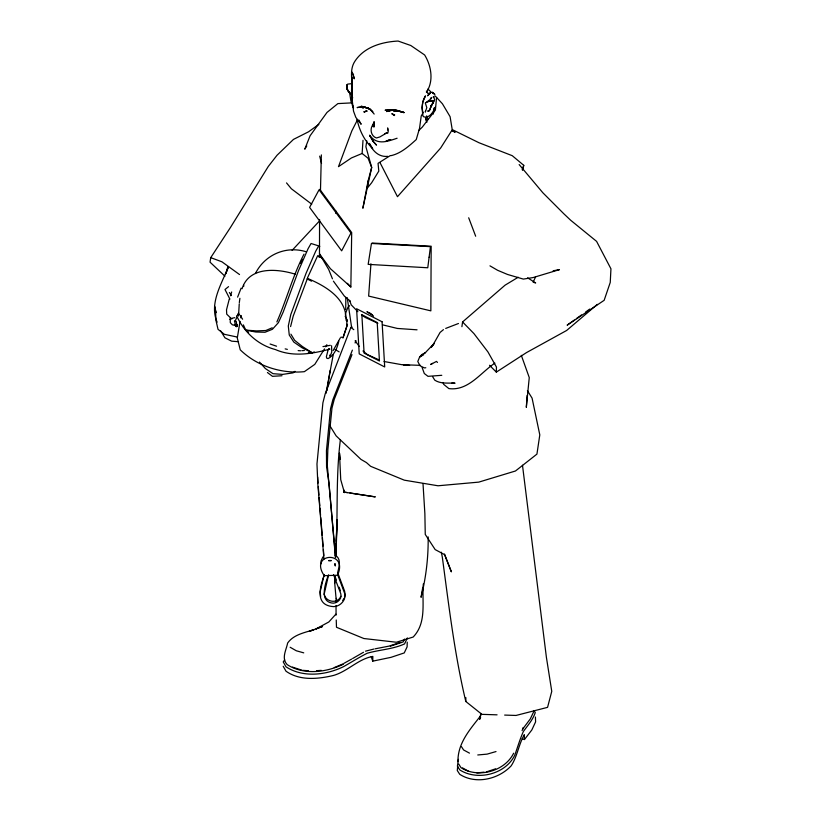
<?xml version="1.0" encoding="UTF-8"?>
<svg xmlns="http://www.w3.org/2000/svg" width="821" height="821" viewBox="0 0 821 821"><rect width="100%" height="100%" fill="white"/><g stroke="black" fill="none" stroke-linecap="round" stroke-linejoin="round"><path stroke-width="1.23" d="M332.454 278.822L328.708 269.524L319.482 253.946L319.564 219.505M335.779 213.316L335.81 210.997L319.8 189.343M321.35 154.912L320.467 190.934M497.074 714.834L481.906 714.352L465.805 701.483L465.866 697.634M319.482 253.946L330.401 268.693L350.854 287.001L351.696 232.579L335.81 210.997M407.237 642.176L407.103 646.876L404.25 652.921L391.001 657.344L372.744 661.151L372.847 656.42C358.438 658.842 347.632 671.383 333.542 675.447C318.045 679.131 299.747 680.948 286.016 671.219L283.204 666.262M597.319 304.365L566.623 330.483L526.538 352.568L496.325 372.118L496.448 367.059L487.931 351.911L473.953 333.613L462.572 321.955L505.1 285.154L518.195 277.252M428.152 536.893C428.439 557.264 426.027 577.553 421.06 597.298L422.723 587.559M337.205 601.495L336.076 598.488L334.732 583.331L334.947 577.081M335.666 555.848C338.303 517.097 335.481 478.14 340.397 439.604M364.473 112.333L364.493 111.615L367.213 111.051L365.838 110.968L364.473 112.333L363.826 111.646L364.493 111.615M334.732 583.331L334.968 576.947M335.768 555.253L336.189 543.769M336.282 541.224L337.082 519.529L335.573 555.899M345.826 297.366L345.713 309.507M336.025 605.477L336.076 615.114M336.189 601.926L336.343 598.365M423.338 583.895C421.727 601.906 427.094 622.482 413.179 637.034L396.389 642.238L363.857 638.522L336.487 627.275L336.241 619.978M238.521 316.034L239.25 303.832M527.113 395.414L526.323 407.329L529.258 377.578L521.325 355.349M366.792 140.884L365.899 146.774L371.687 167.453L368.085 180.948L362.861 208.247L371.687 167.453L368.065 158.237L362.123 153.476L363.005 140.309M328.123 349.797L326.368 356.745L326.727 358.182L328.092 358.582C334.393 355.38 337.318 347.735 338.806 341.177M370.938 263.839L368.639 296.083L430.851 310.851L431.169 246.228L372.19 243.037M457.944 761.642C457.625 742.984 470.217 729.222 480.86 715.512M457.687 766.034L457.297 770.55L459.76 774.336C475.852 784.702 498.552 779.293 511.185 765.829C517.425 756.305 518.646 744.462 524.311 734.662L524.445 739.547L522.248 738.756M434.853 95.759L436.587 97.453L435.387 110.086L422.261 127.152L418.607 130.662M324.254 575.675L324.336 574.916C319.697 587.744 314.792 605.498 333.634 606.627C340.356 606.565 346.801 599.638 344.471 592.895L337.585 574.495L337.503 575.254L324.254 575.675C308.491 552.749 349.017 550.07 337.503 575.254M368.085 180.948L367.203 188.235L371.646 182.765L378.809 171.096L378.05 163.338L390.375 155.528M433.324 114.078L434.063 107.992M346.616 324.377L347.16 320.087L345.138 316.147M239.322 302.61L239.896 298.321M319.133 257.332L319.615 253.884M325.988 393.382L333.172 355.011M461.905 326.686L462.572 321.955M318.825 124.382L308.542 131.801L293.487 139.396L277.016 155.272L268.293 166.458L230.475 227.448L210.73 257.65L210.053 262.176L224.944 276.215M326.881 390.632L330.175 370.497M236.243 321.288L237.012 326.481L237.331 324.562M337.78 572.011C339.217 566.469 341.495 558.608 335.112 555.17M425.524 110.958L425.299 112.097L426.807 107.623L425.319 103.056L431.323 98.612M240.071 321.37L237.29 337.965L240.235 349.818C256.891 366.094 281.305 373.935 304.365 371.667L314.792 364.37L324.5 348.884M240.82 317.891L241.312 315.572M387.789 133.207L388.282 130.908L387.625 127.902L387.697 130.026M344.481 597.575L345.128 594.64L344.625 591.182L337.729 572.781M480.901 713.408L479.597 719.412L480.624 717.308M328.174 575.531C325.321 583.762 318.856 602.286 333.316 603.178C337.883 603.055 342.336 598.283 340.766 593.686L333.531 574.669M324.172 594.168L328.585 574.833M324.192 574.454L320.139 591.91L320.672 596.539M229.254 299.131L226.514 309.804L226.719 314.145L231.132 318.445L234.816 317.645M522.608 170.234L523.767 165.339L512.273 155.703L478.992 142.741L452.515 129.728M290.593 326.584L293.189 316.188L307.475 278.391C325.178 285.841 346.719 298.197 346.093 320.18L346.831 321.298L347.16 320.087M236.694 316.372L238.193 313.93L239.516 314.402M237.012 326.481L237.413 324.931M458.446 759.343L457.4 766.198L459.863 769.975C477.494 781.151 505.356 774.326 514.685 755.361C517.569 747.428 519.888 739.259 523.346 731.542C527.708 725.425 532.88 719.853 535.282 712.566L533.917 710.596M372.785 125.993L373.627 123.088L372.56 126.301L373.37 124.289C369.368 128.25 370.805 136.276 376.439 137.969L379.815 136.974L387.368 132.561L384.69 133.731M227.869 266.671L225.796 273.793L228.525 266.661M230.475 295.765L231.666 291.989M237.608 297.14L241.117 288.109M522.166 169.762L523.767 165.339M352.301 327.179L350.885 327.405L325.188 393.864L322.899 402.824L316.968 463.988L317.85 484.267L323.956 559.07M355.083 342.983L355.975 340.592M352.383 350.115L332.823 399.837L330.524 408.776L326.46 450.637L326.563 466.502L329.067 484.113L335.43 557.51M351.993 354.631L334.239 399.345L331.971 408.109L327.846 449.744L327.302 465.476L335.625 557.551M345.261 314.166L347.94 307.249L349.582 305.638M307.567 277.724L317.686 255.68L322.571 258.317M276.882 321.914C286.662 299.614 292.728 275.825 304.006 254.161M234.991 321.411L236.879 317.234M533.147 282.239L535.641 276.698M300.414 263.51L302.302 259.303M522.074 730.587L523.47 727.519L522.608 729.007M228.484 266.558C221.68 283.943 209.047 303.195 217.113 322.181M407.349 637.907L404.558 643.921C392.654 649.319 379.456 649.698 367.09 653.28C359.085 657.385 351.45 662.167 343.63 666.601C326.173 675.18 302.959 677.972 286.016 666.826L283.204 661.88L284.702 659.92M242.062 288.766C248.958 266.404 276.78 268.498 294.79 274.06L295.17 274.193M533.978 711.15L530.284 718.939L522.803 728.884M404.579 639.056L403.162 641.94L390.324 646.209M357.504 119.753L351.84 130.878L338.488 166.653L351.419 157.95L362.123 153.476M435.192 107.5L433.498 110.825L435.14 107.284C433.498 111.707 429.527 118.491 423.872 116.89L423.031 116.11C421.891 109.224 421.317 101.958 425.494 95.872L422.866 101.886L422.035 107.828L422.682 111.41M237.187 315.911L238.644 313.068M431.682 105.765L430.276 108.228L434.658 99.505L433.365 96.57L434.093 96.95M426.417 92.229C433.96 81.146 431.323 65.854 424.631 54.966L410.808 45.514L398.113 41.05C382.093 41.861 364.442 46.889 355.093 60.97C348.925 69.949 352.743 80.643 352.076 90.69L351.87 76.948L351.48 94.292L353.533 111.194L355.821 117.393L361.158 124.258L358.9 120.061M340.325 337.883L333.121 350.588M513.648 753.206C504.73 771.422 478.017 778.626 461.002 767.686L458.723 764.043M325.67 346.801L326.85 344.717M423.4 112.22L421.224 116.007L419.541 128.292L416.247 139.57C408.879 146.179 400.812 153.537 390.899 155.672M342.716 600.562L343.896 598.571M340.797 596.313C337.831 604.225 325.619 602.142 324.244 594.301M306.777 145.943L304.765 149.196L310.102 135.742L327.004 112.426L337.883 103.6L351.604 102.892M322.93 556.895L320.949 561.174L321.278 563.729M343.024 337.77L347.478 324.346L343.024 337.77L341.002 337.082M255.475 273.362C265.019 254.561 286.119 245.458 306.305 251.801M524.445 739.547L531.844 729.931L535.59 721.905L535.425 717.031M394.234 115.504L394.706 114.93L391.791 113.667L394.234 115.504L393.916 114.745M335.892 614.159L328.852 621.959L316.034 628.917L322.55 626.485L309.24 631.349L313.786 629.799M292.091 250.384L318.928 221.557M430.666 92.414L427.464 95.79L430.491 93.071L427.864 93.471L426.417 91.141M443.443 329.632L440.066 332.454L432.462 345.887L431.046 347.499L434.401 343.209L425.596 352.383L419.623 357.032L417.786 361.486L420.054 365.786L424.324 367.88L425.812 367.757M294.985 371.328L293.107 372.867L282.578 374.397L273.003 373.688L265.347 368.526L259.477 362.051M228.536 286.652L225.005 289.515L229.921 299.121M574.341 320.046L567.137 325.178L604.153 300.312L610.249 282.414L610.947 268.816L596.59 241.374L570.626 220.213L563.822 213.768L542.855 192.771L519.159 164.569M576.393 318.589L581.535 314.925M585.65 312.001L589.765 309.065M352.671 658.493L363.498 652.274M423.687 354.723L419.623 357.032L421.748 354.61L425.586 352.64M432.605 363.364L430.584 364.514L436.474 361.414L437.49 362.43M494.899 363.128C480.654 372.57 468.339 391.155 448.871 388.6L443.709 384.382L442.971 382.524M343.989 663.327L351.696 659.058M445.7 328.421L458.457 323.505M343.373 664.22C326.306 672.461 303.78 675.334 287.155 664.61C281.151 658.298 286.272 650.058 287.637 643.028C293.508 634.654 304.57 632.632 313.766 629.738M272.203 327.784L265.83 330.514L256.511 330.904L245.725 330.124L243.375 324.88M334.198 667.596L342.88 663.943M426.243 102.522L430.563 100.737L429.332 101.014L434.083 101.055L428.654 100.839M314.32 351.901L312.154 352.763L308.327 352.691M430.368 98.294L431.856 97.422M365.509 651.166L373.955 649.042M486.391 771.894L495.617 768.815M400.33 642.391L388.846 646.148L375.166 648.816M388.292 140.329L390.704 139.56L386.055 140.996M229.829 319.338L232.199 318.651M496.017 751.564L487.089 754.13L477.76 754.971M397.107 138.236C387.071 141.602 377.157 145.522 369.655 135.321L373.227 141.499L376.511 145.122L372.703 140.771L373.227 141.499L369.655 135.321M282.003 375.741L272.48 376.336L267.42 372.518M553.159 270.776L559.44 269.647L533.157 277.549L523.336 279.089L507.522 274.46L497.639 270.304L489.973 265.85M322.971 346.606L330.288 345.323M359.547 107.161L357.094 107.592L360.788 106.987L363.262 107.9L360.788 106.987M352.25 83.609L347.673 84.101L347.037 84.932C346.154 88.853 348.217 93.378 352.209 94.569M476.837 772.93L484 772.151M301.912 350.68L304.396 350.464M316.588 670.665L321.278 670.377M395.896 109.932L385.275 110.188L395.896 109.932L404.086 112.59L397.58 110.907L393.936 111.163L397.58 110.907L404.086 112.59L398.288 110.691M504.648 715.081L516.019 715.45L547.566 707.353L551.763 691.344L546.396 657.282L522.484 465.24M238.501 341.69L231.676 341.177L224.933 337.8L220.623 330.812M420.434 365.355L401.664 364.668L384.064 361.517M403.388 365.037L409.628 365.407M451.848 383.007L455.05 383.202C448.235 382.781 440.836 384.125 434.781 380.174L432.575 376.603M302.528 670.326L308.388 670.726M417.047 329.816L397.333 328.441L382.463 324.818M298.156 350.608L300.66 350.783M237.331 337.072L224.359 334.301L218.027 329.344L215.923 320.241L215.584 311.169L214.558 306.305L216.21 312.616L215.769 312.36M347.427 492.621L343.619 492.036L375.3 496.89L349.962 493.011M387.81 156.359C378.912 157.304 372.642 151.054 369.327 143.347L372.026 147.534M319.81 246.3L318.63 246.074L315.695 251.205L306.028 273.383L290.798 314.566L288.304 325.999L289.259 334.999L293.805 342.08L302.056 347.765L312.154 352.763L302.405 346.534L294.657 340.325L290.901 334.157M285.164 348.884L287.35 349.366M236.479 325.742L232.353 324.818L230.291 322.643L230.239 318.117M301.389 670.039L292.45 667.104M533.989 282.475L535.672 282.947L527.605 277.826M303.739 652.859L296.299 650.776L290.162 647.256M368.598 108.485L366.197 107.767L370.969 109.552L363.744 106.915L368.845 108.629L372.867 111.8L371.215 110.496L374.171 114.068M379.312 360.009L367.469 354.621L362.964 350.978M328.595 348.699L329.888 349.12C312.154 353.851 292.912 357.268 275.374 349.541C258.625 345.179 245.038 333.059 237.526 317.655M317.922 245.653L311.056 243.498L308.121 248.63L298.454 270.807L283.224 311.98L278.411 322.632L272.439 329.272L265.009 332.269L255.803 332.012L245.725 330.124L248.568 332.331M270.109 344.009L276.544 346.205M210.73 257.65L221.916 261.796L239.527 274.542M377.886 323.289L365.294 317.481L361.445 314.771M441.79 375.31L427.998 376.336L424.303 373.514L422.117 367.531M307.085 278.883L311.518 281.172M469.479 753.134L463.598 749.963L461.515 746.741M462.48 767.892L468.391 771.155M451.899 130.488L455.132 132.294L451.827 130.344M370.651 313.889L366.915 311.693L372.211 314.936M335.091 349.479L339.155 351.87M311.734 204.162L291.363 188.768L286.529 182.909M350.885 327.405L353.8 329.673M434.956 94.353L432.657 93.132L434.196 93.717L432.328 92.137M370.107 313.17L373.545 316.116M350.208 301.143L344.41 296.176L333.398 281.141M427.915 89.017L431.384 92.393M489.511 365.263L496.325 372.118M357.864 311.703L351.234 304.858L349.592 300.394M347.386 283.327L350.854 287.001M236.674 326.727L234.447 324.367L236.058 326.604L234.437 320.908M436.587 97.453L442.416 103.764L450.093 116.674L452.248 129.78L440.651 148.016L397.477 196.691L380 162.599M372.703 148.57C364.421 140.75 359.465 130.539 357.053 119.527M355.103 340.797L359.28 346.462M229.377 292.502L231.337 295.581M240.132 315.367L242.595 319.225M527.421 390.652L532.08 398.134L539.797 434.873L536.934 454.105L515.465 470.997L478.766 482.122L438.024 485.775L404.281 480.162L370.62 466.297L366.423 462.572L360.983 459.411L336.148 435.889L329.56 425.216M350.382 92.855L352.702 97.853M353.594 75.07L352.014 72.094L354.262 78.826L353.82 76.322M349.797 93.789L350.916 101.075L353.553 107.879M352.332 105.262L353.369 107.479M426.653 115.843L428.028 119.209M444.5 554.083L451.376 571.857L444.572 554.616L435.171 549.598L425.257 534.409L424.868 513.607L423.01 483.631M335.03 576.516L336.384 580.078M339.104 587.21L340.458 590.781M468.688 217.781L475.667 236.222M371.225 656.749L372.744 661.151M425.545 117.711L426.458 121.292M319.677 156.144L321.534 163.451M329.734 355.072L330.093 356.499L331.735 352.086L331.571 345.744M425.689 117.495L426.838 122.37M441.298 552.184L442.303 557.09C448.861 605.518 454.485 653.968 465.805 701.483M347.242 297.705L351.47 326.43M340.253 459.298L339.484 453.13L340.736 479.69L344.44 492.651L344.122 490.178M243.704 285.298L243.806 286.201M320.559 515.27L319.974 508.148M320.765 517.64L322.243 535.436M323.094 546.088L322.427 537.796M319.79 505.777L319.112 497.454M323.371 549.639L323.854 555.56M318.928 495.073L318.281 486.72M317.655 477.032L318.014 483.138M335.286 564.807L335.276 565.967L334.896 563.586L335.286 564.807M352.26 84.358L352.353 100.152L352.26 84.358M374.068 121.857L373.935 126.896L374.068 121.857M347.037 84.932L347.037 88.925L349.141 92.157L347.037 88.925L347.037 84.932M429.106 257.219L427.772 267.769L368.157 264.372L371.451 243.457L430.44 246.649L429.106 257.219M429.578 109.686L429.321 110.383L430.327 108.557L429.578 109.686M350.967 232.99L341.659 250.836L309.609 207.405L319.071 189.754L350.967 232.99M428.141 110.897L427.864 111.338L429.701 110.548L428.141 110.897M433.529 102.276L430.697 106.155L433.529 102.276M389.616 110.722L386.558 111.533L391.268 110.435L389.616 110.722M329.816 560.466L328.595 560.671L331.263 560.651L329.816 560.466M389.534 110.312L387.214 110.578L393.249 110.055L389.534 110.312M365.622 107.387L361.24 106.237L368.896 108.444L365.622 107.387M382.073 321.781L356.591 308.747L359.218 353.882L384.7 366.956L382.073 321.781M377.208 322.54L361.856 314.689L364.093 353.133L379.446 361.004L377.208 322.54"/></g></svg>
